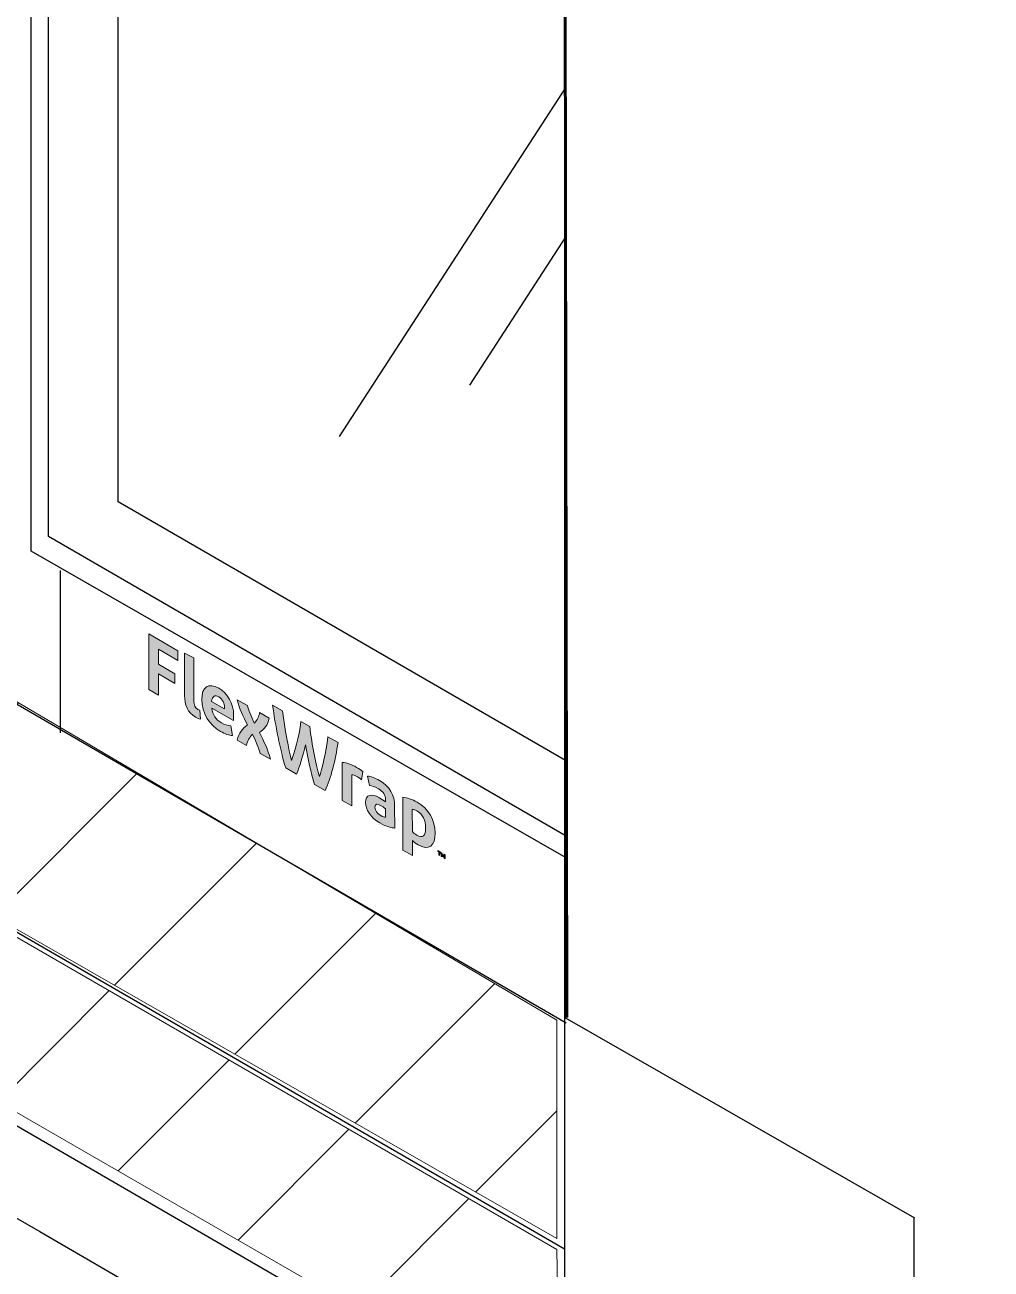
# Model space of a CAD drawing. Extents: x -1328 to 5679, y -4611 to 1603.
# Drawn here: x -675.5 to -603.3, y -2669.9 to -2577 of the extents above; entities that cross this region are included whole.
import ezdxf

# ---------------------------------------------------------------- set-up
doc = ezdxf.new("R2010")
doc.units = 0
doc.header["$MEASUREMENT"] = 0
for name, color, linetype, lineweight in [('G-ANNO-TTLB', 7, 'Continuous', 0), ('Layer 12', 7, 'Continuous', 0), ('TYVEK', 7, 'Continuous', 0)]:
    doc.layers.add(name, color=color, linetype=linetype, lineweight=lineweight)
pattern_1 = [(45, (0, 0), (-7.071067, 7.07107), [])]

# ---------------------------------------------------------------- blocks, each defined once
blk = doc.blocks.new('Block_202')
at = {"layer": 'TYVEK', "true_color": 0x003b71, "transparency": 33554687}
h = blk.add_hatch(color=156, dxfattribs=at)
h.dxf.hatch_style = 2
edge = h.paths.add_edge_path()
edge.add_spline(control_points=[(-666.259, -2626.625), (-666.259, -2626.625), (-666.27, -2622.484), (-666.27, -2622.484), (-666.27, -2622.484), (-664.084, -2623.738), (-664.084, -2623.738), (-664.084, -2623.738), (-664.082, -2624.46), (-664.082, -2624.46), (-664.082, -2624.46), (-665.534, -2623.627), (-665.534, -2623.627), (-665.534, -2623.627), (-665.531, -2624.751), (-665.531, -2624.751), (-665.531, -2624.751), (-664.31, -2625.451), (-664.31, -2625.451), (-664.31, -2625.451), (-664.309, -2626.173), (-664.309, -2626.173), (-664.309, -2626.173), (-665.53, -2625.472), (-665.53, -2625.472), (-665.53, -2625.472), (-665.526, -2627.046), (-665.526, -2627.046), (-665.526, -2627.046), (-666.259, -2626.625), (-666.259, -2626.625)], knot_values=[0, 0, 0, 0, 1, 1, 1, 2, 2, 2, 3, 3, 3, 4, 4, 4, 5, 5, 5, 6, 6, 6, 7, 7, 7, 8, 8, 8, 9, 9, 9, 10, 10, 10, 10], degree=3, periodic=0)
h = blk.add_hatch(color=156, dxfattribs=at)
h.dxf.hatch_style = 2
edge = h.paths.add_edge_path()
edge.add_spline(control_points=[(-662.886, -2627.468), (-662.886, -2627.788), (-662.813, -2628), (-662.608, -2628.118), (-662.557, -2628.148), (-662.506, -2628.171), (-662.459, -2628.186), (-662.459, -2628.186), (-662.407, -2628.86), (-662.407, -2628.86), (-662.504, -2628.828), (-662.663, -2628.76), (-662.766, -2628.701), (-663.356, -2628.363), (-663.593, -2627.783), (-663.594, -2627.074), (-663.594, -2627.074), (-663.602, -2623.915), (-663.602, -2623.915), (-663.602, -2623.915), (-662.894, -2624.274), (-662.894, -2624.274), (-662.894, -2624.274), (-662.886, -2627.468), (-662.886, -2627.468)], knot_values=[0, 0, 0, 0, 1, 1, 1, 2, 2, 2, 3, 3, 3, 4, 4, 4, 5, 5, 5, 6, 6, 6, 7, 7, 7, 8, 8, 8, 8], degree=3, periodic=0)
h = blk.add_hatch(color=156, dxfattribs=at)
h.dxf.hatch_style = 2
edge = h.paths.add_edge_path()
edge.add_spline(control_points=[(-661.575, -2627.518), (-661.575, -2627.518), (-660.6, -2628.078), (-660.6, -2628.078), (-660.6, -2628.078), (-660.6, -2628.007), (-660.6, -2628.007), (-660.601, -2627.676), (-660.756, -2627.345), (-661.038, -2627.183), (-661.335, -2627.012), (-661.53, -2627.142), (-661.575, -2627.518)], knot_values=[0, 0, 0, 0, 1, 1, 1, 2, 2, 2, 3, 3, 3, 4, 4, 4, 4], degree=3, periodic=0)
edge = h.paths.add_edge_path()
edge.add_spline(control_points=[(-660.016, -2630.079), (-660.242, -2630.067), (-660.575, -2629.959), (-660.914, -2629.764), (-661.74, -2629.29), (-662.305, -2628.363), (-662.308, -2627.381), (-662.31, -2626.44), (-661.793, -2626.099), (-661.039, -2626.532), (-660.367, -2626.918), (-659.925, -2627.721), (-659.923, -2628.514), (-659.922, -2628.691), (-659.932, -2628.839), (-659.942, -2628.952), (-659.942, -2628.952), (-661.563, -2628.021), (-661.563, -2628.021), (-661.496, -2628.533), (-661.254, -2628.884), (-660.843, -2629.119), (-660.592, -2629.264), (-660.351, -2629.337), (-660.131, -2629.357), (-660.131, -2629.357), (-660.016, -2630.079), (-660.016, -2630.079)], knot_values=[0, 0, 0, 0, 1, 1, 1, 2, 2, 2, 3, 3, 3, 4, 4, 4, 5, 5, 5, 6, 6, 6, 7, 7, 7, 8, 8, 8, 9, 9, 9, 9], degree=3, periodic=0)
h = blk.add_hatch(color=156, dxfattribs=at)
h.dxf.hatch_style = 2
edge = h.paths.add_edge_path()
edge.add_spline(control_points=[(-658.876, -2629.28), (-659.221, -2628.645), (-659.494, -2628.081), (-659.654, -2627.398), (-659.654, -2627.398), (-658.89, -2627.837), (-658.89, -2627.837), (-658.822, -2628.141), (-658.596, -2628.673), (-658.369, -2629.14), (-658.18, -2628.924), (-658.017, -2628.669), (-657.982, -2628.358), (-657.982, -2628.358), (-657.263, -2628.771), (-657.263, -2628.771), (-657.395, -2629.309), (-657.62, -2629.612), (-658.004, -2629.846), (-657.633, -2630.537), (-657.381, -2631.096), (-657.169, -2631.844), (-657.169, -2631.844), (-657.933, -2631.405), (-657.933, -2631.405), (-658.042, -2631.012), (-658.299, -2630.421), (-658.516, -2629.972), (-658.71, -2630.185), (-658.894, -2630.434), (-658.964, -2630.813), (-658.964, -2630.813), (-659.652, -2630.418), (-659.652, -2630.418), (-659.525, -2629.876), (-659.285, -2629.542), (-658.876, -2629.28)], knot_values=[0, 0, 0, 0, 1, 1, 1, 2, 2, 2, 3, 3, 3, 4, 4, 4, 5, 5, 5, 6, 6, 6, 7, 7, 7, 8, 8, 8, 9, 9, 9, 10, 10, 10, 11, 11, 11, 12, 12, 12, 12], degree=3, periodic=0)
h = blk.add_hatch(color=156, dxfattribs=at)
h.dxf.hatch_style = 2
edge = h.paths.add_edge_path()
edge.add_spline(control_points=[(-652.875, -2630.174), (-652.875, -2630.174), (-652.126, -2630.604), (-652.126, -2630.604), (-652.317, -2631.87), (-652.652, -2633.303), (-653.085, -2634.188), (-653.085, -2634.188), (-653.891, -2633.726), (-653.891, -2633.726), (-654.144, -2632.842), (-654.372, -2631.843), (-654.564, -2630.763), (-654.756, -2631.622), (-654.975, -2632.365), (-655.23, -2632.957), (-655.23, -2632.957), (-656.035, -2632.494), (-656.035, -2632.494), (-656.448, -2631.123), (-656.816, -2629.287), (-657.01, -2627.8), (-657.01, -2627.8), (-656.266, -2628.227), (-656.266, -2628.227), (-656.104, -2629.566), (-655.813, -2631.133), (-655.601, -2631.946), (-655.382, -2631.381), (-655.042, -2630.217), (-654.896, -2629.013), (-654.896, -2629.013), (-654.239, -2629.39), (-654.239, -2629.39), (-654.082, -2630.768), (-653.745, -2632.32), (-653.518, -2633.142), (-653.314, -2632.568), (-653.026, -2631.334), (-652.875, -2630.174)], knot_values=[0, 0, 0, 0, 1, 1, 1, 2, 2, 2, 3, 3, 3, 4, 4, 4, 5, 5, 5, 6, 6, 6, 7, 7, 7, 8, 8, 8, 9, 9, 9, 10, 10, 10, 11, 11, 11, 12, 12, 12, 13, 13, 13, 13], degree=3, periodic=0)
h = blk.add_hatch(color=156, dxfattribs=at)
h.dxf.hatch_style = 2
edge = h.paths.add_edge_path()
edge.add_spline(control_points=[(-650.733, -2632.449), (-650.548, -2632.555), (-650.374, -2632.679), (-650.271, -2632.767), (-650.271, -2632.767), (-650.372, -2633.377), (-650.372, -2633.377), (-650.459, -2633.291), (-650.567, -2633.218), (-650.675, -2633.156), (-650.865, -2633.047), (-650.993, -2633.015), (-651.1, -2633.012), (-651.1, -2633.012), (-651.095, -2635.331), (-651.095, -2635.331), (-651.095, -2635.331), (-651.803, -2634.924), (-651.803, -2634.924), (-651.803, -2634.924), (-651.81, -2632.091), (-651.81, -2632.091), (-651.533, -2632.09), (-651.102, -2632.237), (-650.733, -2632.449)], knot_values=[0, 0, 0, 0, 1, 1, 1, 2, 2, 2, 3, 3, 3, 4, 4, 4, 5, 5, 5, 6, 6, 6, 7, 7, 7, 8, 8, 8, 8], degree=3, periodic=0)
h = blk.add_hatch(color=156, dxfattribs=at)
h.dxf.hatch_style = 2
edge = h.paths.add_edge_path()
edge.add_spline(control_points=[(-648.577, -2636.179), (-648.577, -2636.179), (-648.579, -2635.546), (-648.579, -2635.546), (-648.697, -2635.449), (-648.82, -2635.361), (-648.943, -2635.29), (-649.179, -2635.155), (-649.363, -2635.155), (-649.363, -2635.433), (-649.362, -2635.681), (-649.208, -2635.9), (-648.936, -2636.056), (-648.782, -2636.144), (-648.654, -2636.183), (-648.577, -2636.179)], knot_values=[0, 0, 0, 0, 1, 1, 1, 2, 2, 2, 3, 3, 3, 4, 4, 4, 5, 5, 5, 5], degree=3, periodic=0)
edge = h.paths.add_edge_path()
edge.add_spline(control_points=[(-649.006, -2636.6), (-649.709, -2636.197), (-650.064, -2635.597), (-650.066, -2635.065), (-650.067, -2634.479), (-649.652, -2634.375), (-649.037, -2634.722), (-648.893, -2634.805), (-648.708, -2634.934), (-648.58, -2635.032), (-648.58, -2635.032), (-648.58, -2634.89), (-648.58, -2634.89), (-648.581, -2634.529), (-648.761, -2634.254), (-649.105, -2634.057), (-649.331, -2633.927), (-649.572, -2633.83), (-649.782, -2633.81), (-649.782, -2633.81), (-649.912, -2633.098), (-649.912, -2633.098), (-649.691, -2633.118), (-649.337, -2633.25), (-649.024, -2633.43), (-648.27, -2633.863), (-647.895, -2634.539), (-647.893, -2635.338), (-647.893, -2635.338), (-647.889, -2636.982), (-647.889, -2636.982), (-648.099, -2636.986), (-648.493, -2636.895), (-649.006, -2636.6)], knot_values=[0, 0, 0, 0, 1, 1, 1, 2, 2, 2, 3, 3, 3, 4, 4, 4, 5, 5, 5, 6, 6, 6, 7, 7, 7, 8, 8, 8, 9, 9, 9, 10, 10, 10, 11, 11, 11, 11], degree=3, periodic=0)
h = blk.add_hatch(color=156, dxfattribs=at)
h.dxf.hatch_style = 2
edge = h.paths.add_edge_path()
edge.add_spline(control_points=[(-646.243, -2637.514), (-645.791, -2637.773), (-645.582, -2637.574), (-645.583, -2636.965), (-645.585, -2636.432), (-645.78, -2635.966), (-646.247, -2635.698), (-646.376, -2635.624), (-646.468, -2635.6), (-646.576, -2635.586), (-646.576, -2635.586), (-646.571, -2637.242), (-646.571, -2637.242), (-646.474, -2637.345), (-646.392, -2637.428), (-646.243, -2637.514)], knot_values=[0, 0, 0, 0, 1, 1, 1, 2, 2, 2, 3, 3, 3, 4, 4, 4, 5, 5, 5, 5], degree=3, periodic=0)
edge = h.paths.add_edge_path()
edge.add_spline(control_points=[(-646.139, -2638.235), (-646.318, -2638.132), (-646.441, -2638.038), (-646.57, -2637.911), (-646.57, -2637.911), (-646.567, -2639.035), (-646.567, -2639.035), (-646.567, -2639.035), (-647.27, -2638.631), (-647.27, -2638.631), (-647.27, -2638.631), (-647.28, -2634.685), (-647.28, -2634.685), (-646.987, -2634.7), (-646.577, -2634.835), (-646.213, -2635.044), (-645.372, -2635.527), (-644.868, -2636.407), (-644.865, -2637.353), (-644.863, -2638.324), (-645.338, -2638.694), (-646.139, -2638.235)], knot_values=[0, 0, 0, 0, 1, 1, 1, 2, 2, 2, 3, 3, 3, 4, 4, 4, 5, 5, 5, 6, 6, 6, 7, 7, 7, 7], degree=3, periodic=0)
h = blk.add_hatch(color=156, dxfattribs=at)
h.dxf.hatch_style = 2
edge = h.paths.add_edge_path()
edge.add_spline(control_points=[(-644.357, -2638.84), (-644.331, -2638.927), (-644.306, -2638.994), (-644.275, -2639.065), (-644.245, -2639.029), (-644.224, -2638.989), (-644.198, -2638.931), (-644.198, -2638.931), (-644.124, -2638.974), (-644.124, -2638.974), (-644.124, -2638.974), (-644.124, -2639.279), (-644.124, -2639.279), (-644.124, -2639.279), (-644.188, -2639.242), (-644.188, -2639.242), (-644.188, -2639.242), (-644.188, -2639.102), (-644.188, -2639.102), (-644.188, -2639.102), (-644.185, -2639.056), (-644.185, -2639.056), (-644.206, -2639.09), (-644.23, -2639.124), (-644.252, -2639.15), (-644.252, -2639.15), (-644.301, -2639.122), (-644.301, -2639.122), (-644.323, -2639.07), (-644.348, -2639.006), (-644.37, -2638.947), (-644.37, -2638.947), (-644.366, -2638.999), (-644.366, -2638.999), (-644.366, -2638.999), (-644.366, -2639.14), (-644.366, -2639.14), (-644.366, -2639.14), (-644.43, -2639.103), (-644.43, -2639.103), (-644.43, -2639.103), (-644.431, -2638.798), (-644.431, -2638.798), (-644.431, -2638.798), (-644.357, -2638.84), (-644.357, -2638.84)], knot_values=[0, 0, 0, 0, 1, 1, 1, 2, 2, 2, 3, 3, 3, 4, 4, 4, 5, 5, 5, 6, 6, 6, 7, 7, 7, 8, 8, 8, 9, 9, 9, 10, 10, 10, 11, 11, 11, 12, 12, 12, 13, 13, 13, 14, 14, 14, 15, 15, 15, 15], degree=3, periodic=0)
edge = h.paths.add_edge_path()
edge.add_spline(control_points=[(-644.603, -2638.766), (-644.603, -2638.766), (-644.675, -2638.725), (-644.675, -2638.725), (-644.675, -2638.725), (-644.675, -2638.658), (-644.675, -2638.658), (-644.675, -2638.658), (-644.46, -2638.781), (-644.46, -2638.781), (-644.46, -2638.781), (-644.46, -2638.849), (-644.46, -2638.849), (-644.46, -2638.849), (-644.532, -2638.807), (-644.532, -2638.807), (-644.532, -2638.807), (-644.531, -2639.046), (-644.531, -2639.046), (-644.531, -2639.046), (-644.603, -2639.005), (-644.603, -2639.005), (-644.603, -2639.005), (-644.603, -2638.766), (-644.603, -2638.766)], knot_values=[0, 0, 0, 0, 1, 1, 1, 2, 2, 2, 3, 3, 3, 4, 4, 4, 5, 5, 5, 6, 6, 6, 7, 7, 7, 8, 8, 8, 8], degree=3, periodic=0)
at = {"layer": 'TYVEK'}
for points, knots in [([(-666.259, -2626.625), (-666.259, -2626.625), (-666.27, -2622.484), (-666.27, -2622.484), (-666.27, -2622.484), (-664.084, -2623.738), (-664.084, -2623.738), (-664.084, -2623.738), (-664.082, -2624.46), (-664.082, -2624.46), (-664.082, -2624.46), (-665.534, -2623.627), (-665.534, -2623.627), (-665.534, -2623.627), (-665.531, -2624.751), (-665.531, -2624.751), (-665.531, -2624.751), (-664.31, -2625.451), (-664.31, -2625.451), (-664.31, -2625.451), (-664.309, -2626.173), (-664.309, -2626.173), (-664.309, -2626.173), (-665.53, -2625.472), (-665.53, -2625.472), (-665.53, -2625.472), (-665.526, -2627.046), (-665.526, -2627.046), (-665.526, -2627.046), (-666.259, -2626.625), (-666.259, -2626.625)], [0, 0, 0, 0, 1, 1, 1, 2, 2, 2, 3, 3, 3, 4, 4, 4, 5, 5, 5, 6, 6, 6, 7, 7, 7, 8, 8, 8, 9, 9, 9, 10, 10, 10, 10]), ([(-662.886, -2627.468), (-662.886, -2627.788), (-662.813, -2628), (-662.608, -2628.118), (-662.557, -2628.148), (-662.506, -2628.171), (-662.459, -2628.186), (-662.459, -2628.186), (-662.407, -2628.86), (-662.407, -2628.86), (-662.504, -2628.828), (-662.663, -2628.76), (-662.766, -2628.701), (-663.356, -2628.363), (-663.593, -2627.783), (-663.594, -2627.074), (-663.594, -2627.074), (-663.602, -2623.915), (-663.602, -2623.915), (-663.602, -2623.915), (-662.894, -2624.274), (-662.894, -2624.274), (-662.894, -2624.274), (-662.886, -2627.468), (-662.886, -2627.468)], [0, 0, 0, 0, 1, 1, 1, 2, 2, 2, 3, 3, 3, 4, 4, 4, 5, 5, 5, 6, 6, 6, 7, 7, 7, 8, 8, 8, 8]), ([(-660.016, -2630.079), (-660.242, -2630.067), (-660.575, -2629.959), (-660.914, -2629.764), (-661.74, -2629.29), (-662.305, -2628.363), (-662.308, -2627.381), (-662.31, -2626.44), (-661.793, -2626.099), (-661.039, -2626.532), (-660.367, -2626.918), (-659.925, -2627.721), (-659.923, -2628.514), (-659.922, -2628.691), (-659.932, -2628.839), (-659.942, -2628.952), (-659.942, -2628.952), (-661.563, -2628.021), (-661.563, -2628.021), (-661.496, -2628.533), (-661.254, -2628.884), (-660.843, -2629.119), (-660.592, -2629.264), (-660.351, -2629.337), (-660.131, -2629.357), (-660.131, -2629.357), (-660.016, -2630.079), (-660.016, -2630.079)], [0, 0, 0, 0, 1, 1, 1, 2, 2, 2, 3, 3, 3, 4, 4, 4, 5, 5, 5, 6, 6, 6, 7, 7, 7, 8, 8, 8, 9, 9, 9, 9]), ([(-661.575, -2627.518), (-661.575, -2627.518), (-660.6, -2628.078), (-660.6, -2628.078), (-660.6, -2628.078), (-660.6, -2628.007), (-660.6, -2628.007), (-660.601, -2627.676), (-660.756, -2627.345), (-661.038, -2627.183), (-661.335, -2627.012), (-661.53, -2627.142), (-661.575, -2627.518)], [0, 0, 0, 0, 1, 1, 1, 2, 2, 2, 3, 3, 3, 4, 4, 4, 4]), ([(-658.876, -2629.28), (-659.221, -2628.645), (-659.494, -2628.081), (-659.654, -2627.398), (-659.654, -2627.398), (-658.89, -2627.837), (-658.89, -2627.837), (-658.822, -2628.141), (-658.596, -2628.673), (-658.369, -2629.14), (-658.18, -2628.924), (-658.017, -2628.669), (-657.982, -2628.358), (-657.982, -2628.358), (-657.263, -2628.771), (-657.263, -2628.771), (-657.395, -2629.309), (-657.62, -2629.612), (-658.004, -2629.846), (-657.633, -2630.537), (-657.381, -2631.096), (-657.169, -2631.844), (-657.169, -2631.844), (-657.933, -2631.405), (-657.933, -2631.405), (-658.042, -2631.012), (-658.299, -2630.421), (-658.516, -2629.972), (-658.71, -2630.185), (-658.894, -2630.434), (-658.964, -2630.813), (-658.964, -2630.813), (-659.652, -2630.418), (-659.652, -2630.418), (-659.525, -2629.876), (-659.285, -2629.542), (-658.876, -2629.28)], [0, 0, 0, 0, 1, 1, 1, 2, 2, 2, 3, 3, 3, 4, 4, 4, 5, 5, 5, 6, 6, 6, 7, 7, 7, 8, 8, 8, 9, 9, 9, 10, 10, 10, 11, 11, 11, 12, 12, 12, 12]), ([(-652.875, -2630.174), (-652.875, -2630.174), (-652.126, -2630.604), (-652.126, -2630.604), (-652.317, -2631.87), (-652.652, -2633.303), (-653.085, -2634.188), (-653.085, -2634.188), (-653.891, -2633.726), (-653.891, -2633.726), (-654.144, -2632.842), (-654.372, -2631.843), (-654.564, -2630.763), (-654.756, -2631.622), (-654.975, -2632.365), (-655.23, -2632.957), (-655.23, -2632.957), (-656.035, -2632.494), (-656.035, -2632.494), (-656.448, -2631.123), (-656.816, -2629.287), (-657.01, -2627.8), (-657.01, -2627.8), (-656.266, -2628.227), (-656.266, -2628.227), (-656.104, -2629.566), (-655.813, -2631.133), (-655.601, -2631.946), (-655.382, -2631.381), (-655.042, -2630.217), (-654.896, -2629.013), (-654.896, -2629.013), (-654.239, -2629.39), (-654.239, -2629.39), (-654.082, -2630.768), (-653.745, -2632.32), (-653.518, -2633.142), (-653.314, -2632.568), (-653.026, -2631.334), (-652.875, -2630.174)], [0, 0, 0, 0, 1, 1, 1, 2, 2, 2, 3, 3, 3, 4, 4, 4, 5, 5, 5, 6, 6, 6, 7, 7, 7, 8, 8, 8, 9, 9, 9, 10, 10, 10, 11, 11, 11, 12, 12, 12, 13, 13, 13, 13]), ([(-650.733, -2632.449), (-650.548, -2632.555), (-650.374, -2632.679), (-650.271, -2632.767), (-650.271, -2632.767), (-650.372, -2633.377), (-650.372, -2633.377), (-650.459, -2633.291), (-650.567, -2633.218), (-650.675, -2633.156), (-650.865, -2633.047), (-650.993, -2633.015), (-651.1, -2633.012), (-651.1, -2633.012), (-651.095, -2635.331), (-651.095, -2635.331), (-651.095, -2635.331), (-651.803, -2634.924), (-651.803, -2634.924), (-651.803, -2634.924), (-651.81, -2632.091), (-651.81, -2632.091), (-651.533, -2632.09), (-651.102, -2632.237), (-650.733, -2632.449)], [0, 0, 0, 0, 1, 1, 1, 2, 2, 2, 3, 3, 3, 4, 4, 4, 5, 5, 5, 6, 6, 6, 7, 7, 7, 8, 8, 8, 8]), ([(-649.006, -2636.6), (-649.709, -2636.197), (-650.064, -2635.597), (-650.066, -2635.065), (-650.067, -2634.479), (-649.652, -2634.375), (-649.037, -2634.722), (-648.893, -2634.805), (-648.708, -2634.934), (-648.58, -2635.032), (-648.58, -2635.032), (-648.58, -2634.89), (-648.58, -2634.89), (-648.581, -2634.529), (-648.761, -2634.254), (-649.105, -2634.057), (-649.331, -2633.927), (-649.572, -2633.83), (-649.782, -2633.81), (-649.782, -2633.81), (-649.912, -2633.098), (-649.912, -2633.098), (-649.691, -2633.118), (-649.337, -2633.25), (-649.024, -2633.43), (-648.27, -2633.863), (-647.895, -2634.539), (-647.893, -2635.338), (-647.893, -2635.338), (-647.889, -2636.982), (-647.889, -2636.982), (-648.099, -2636.986), (-648.493, -2636.895), (-649.006, -2636.6)], [0, 0, 0, 0, 1, 1, 1, 2, 2, 2, 3, 3, 3, 4, 4, 4, 5, 5, 5, 6, 6, 6, 7, 7, 7, 8, 8, 8, 9, 9, 9, 10, 10, 10, 11, 11, 11, 11]), ([(-648.577, -2636.179), (-648.577, -2636.179), (-648.579, -2635.546), (-648.579, -2635.546), (-648.697, -2635.449), (-648.82, -2635.361), (-648.943, -2635.29), (-649.179, -2635.155), (-649.363, -2635.155), (-649.363, -2635.433), (-649.362, -2635.681), (-649.208, -2635.9), (-648.936, -2636.056), (-648.782, -2636.144), (-648.654, -2636.183), (-648.577, -2636.179)], [0, 0, 0, 0, 1, 1, 1, 2, 2, 2, 3, 3, 3, 4, 4, 4, 5, 5, 5, 5]), ([(-646.139, -2638.235), (-646.318, -2638.132), (-646.441, -2638.038), (-646.57, -2637.911), (-646.57, -2637.911), (-646.567, -2639.035), (-646.567, -2639.035), (-646.567, -2639.035), (-647.27, -2638.631), (-647.27, -2638.631), (-647.27, -2638.631), (-647.28, -2634.685), (-647.28, -2634.685), (-646.987, -2634.7), (-646.577, -2634.835), (-646.213, -2635.044), (-645.372, -2635.527), (-644.868, -2636.407), (-644.865, -2637.353), (-644.863, -2638.324), (-645.338, -2638.694), (-646.139, -2638.235)], [0, 0, 0, 0, 1, 1, 1, 2, 2, 2, 3, 3, 3, 4, 4, 4, 5, 5, 5, 6, 6, 6, 7, 7, 7, 7]), ([(-646.243, -2637.514), (-645.791, -2637.773), (-645.582, -2637.574), (-645.583, -2636.965), (-645.585, -2636.432), (-645.78, -2635.966), (-646.247, -2635.698), (-646.376, -2635.624), (-646.468, -2635.6), (-646.576, -2635.586), (-646.576, -2635.586), (-646.571, -2637.242), (-646.571, -2637.242), (-646.474, -2637.345), (-646.392, -2637.428), (-646.243, -2637.514)], [0, 0, 0, 0, 1, 1, 1, 2, 2, 2, 3, 3, 3, 4, 4, 4, 5, 5, 5, 5]), ([(-644.603, -2638.766), (-644.603, -2638.766), (-644.675, -2638.725), (-644.675, -2638.725), (-644.675, -2638.725), (-644.675, -2638.658), (-644.675, -2638.658), (-644.675, -2638.658), (-644.46, -2638.781), (-644.46, -2638.781), (-644.46, -2638.781), (-644.46, -2638.849), (-644.46, -2638.849), (-644.46, -2638.849), (-644.532, -2638.807), (-644.532, -2638.807), (-644.532, -2638.807), (-644.531, -2639.046), (-644.531, -2639.046), (-644.531, -2639.046), (-644.603, -2639.005), (-644.603, -2639.005), (-644.603, -2639.005), (-644.603, -2638.766), (-644.603, -2638.766)], [0, 0, 0, 0, 1, 1, 1, 2, 2, 2, 3, 3, 3, 4, 4, 4, 5, 5, 5, 6, 6, 6, 7, 7, 7, 8, 8, 8, 8]), ([(-644.357, -2638.84), (-644.331, -2638.927), (-644.306, -2638.994), (-644.275, -2639.065), (-644.245, -2639.029), (-644.224, -2638.989), (-644.198, -2638.931), (-644.198, -2638.931), (-644.124, -2638.974), (-644.124, -2638.974), (-644.124, -2638.974), (-644.124, -2639.279), (-644.124, -2639.279), (-644.124, -2639.279), (-644.188, -2639.242), (-644.188, -2639.242), (-644.188, -2639.242), (-644.188, -2639.102), (-644.188, -2639.102), (-644.188, -2639.102), (-644.185, -2639.056), (-644.185, -2639.056), (-644.206, -2639.09), (-644.23, -2639.124), (-644.252, -2639.15), (-644.252, -2639.15), (-644.301, -2639.122), (-644.301, -2639.122), (-644.323, -2639.07), (-644.348, -2639.006), (-644.37, -2638.947), (-644.37, -2638.947), (-644.366, -2638.999), (-644.366, -2638.999), (-644.366, -2638.999), (-644.366, -2639.14), (-644.366, -2639.14), (-644.366, -2639.14), (-644.43, -2639.103), (-644.43, -2639.103), (-644.43, -2639.103), (-644.431, -2638.798), (-644.431, -2638.798), (-644.431, -2638.798), (-644.357, -2638.84), (-644.357, -2638.84)], [0, 0, 0, 0, 1, 1, 1, 2, 2, 2, 3, 3, 3, 4, 4, 4, 5, 5, 5, 6, 6, 6, 7, 7, 7, 8, 8, 8, 9, 9, 9, 10, 10, 10, 11, 11, 11, 12, 12, 12, 13, 13, 13, 14, 14, 14, 15, 15, 15, 15])]:
    blk.add_open_spline(points, degree=3, knots=knots, dxfattribs=at)
blk = doc.blocks.new('Block_201')
at = {"layer": 'TYVEK'}
blk.add_blockref('Block_202', (0, 0), dxfattribs=at)

msp = doc.modelspace()

# ---------------------------------------------------------------- hatches: boundary and pattern name
at = {"layer": 'G-ANNO-TTLB', "true_color": 0xff00ff, "transparency": 33554687}
h = msp.add_hatch(color=6, dxfattribs=at)
edge = h.paths.add_edge_path()
edge.add_spline(control_points=[(1601.482, -3473.689), (1601.482, -3473.689), (-1328.036, -3473.689), (-1328.036, -3473.689), (-1328.036, -3473.689), (-1328.036, -1016.689), (-1328.036, -1016.689), (-1328.036, -1016.689), (1601.482, -1016.689), (1601.482, -1016.689), (1601.482, -1016.689), (1601.482, -3473.689), (1601.482, -3473.689)], knot_values=[0, 0, 0, 0, 1, 1, 1, 2, 2, 2, 3, 3, 3, 4, 4, 4, 4], degree=3, periodic=0)
edge = h.paths.add_edge_path()
edge.add_spline(control_points=[(-1319.036, -1025.689), (-1319.036, -1025.689), (-1319.036, -3464.689), (-1319.036, -3464.689), (-1319.036, -3464.689), (1592.482, -3464.689), (1592.482, -3464.689), (1592.482, -3464.689), (1592.482, -1025.689), (1592.482, -1025.689), (1592.482, -1025.689), (-1319.036, -1025.689), (-1319.036, -1025.689)], knot_values=[0, 0, 0, 0, 1, 1, 1, 2, 2, 2, 3, 3, 3, 4, 4, 4, 4], degree=3, periodic=0)
edge.add_line((-1319.036, -1025.689), (-1319.036, -1025.689))
at = {"layer": 'Layer 12', "true_color": 0x000000, "transparency": 33554687}
h = msp.add_hatch(dxfattribs=at)
h.set_pattern_fill('_U', color=18, scale=10, angle=44.99999, style=2, pattern_type=0)
h.set_pattern_definition(pattern_1)
h.paths.add_polyline_path([(-635.775, -2667.657), (-699.486, -2631.188), (-684.473, -2622.639), (-635.775, -2651.326)])
h = msp.add_hatch(dxfattribs=at)
h.set_pattern_fill('_U', color=18, scale=10, angle=44.99999, style=2, pattern_type=0)
h.set_pattern_definition(pattern_1)
h.paths.add_polyline_path([(-635.77, -2668.468), (-635.554, -2681.641), (-711.421, -2637.88), (-699.978, -2631.354)])

# ---------------------------------------------------------------- linework, layer by layer
at = {"layer": 'G-ANNO-TTLB'}
for points in [[(1601.482, -3473.689), (1601.482, -3473.689), (-1328.036, -3473.689), (-1328.036, -3473.689), (-1328.036, -3473.689), (-1328.036, -1016.689), (-1328.036, -1016.689), (-1328.036, -1016.689), (1601.482, -1016.689), (1601.482, -1016.689), (1601.482, -1016.689), (1601.482, -3473.689), (1601.482, -3473.689)], [(-1319.036, -1025.689), (-1319.036, -1025.689), (-1319.036, -3464.689), (-1319.036, -3464.689), (-1319.036, -3464.689), (1592.482, -3464.689), (1592.482, -3464.689), (1592.482, -3464.689), (1592.482, -1025.689), (1592.482, -1025.689), (1592.482, -1025.689), (-1319.036, -1025.689), (-1319.036, -1025.689)]]:
    msp.add_open_spline(points, degree=3, knots=[0, 0, 0, 0, 1, 1, 1, 2, 2, 2, 3, 3, 3, 4, 4, 4, 4], dxfattribs=at)
at = {"layer": 'Layer 12'}
for points in [[(-635.775, -2667.657), (-699.486, -2631.188), (-684.473, -2622.639), (-635.775, -2651.326)], [(-635.77, -2668.468), (-635.554, -2681.641), (-711.421, -2637.88), (-699.978, -2631.354)]]:
    msp.add_lwpolyline(points, close=True, dxfattribs=at)
at = {"layer": 'TYVEK', "color": 3, "lineweight": 25, "true_color": 0x00ff00}
for p, q in [((-675.056, -2616.297), (-675.056, -2495.425)), ((-673.762, -2615.211), (-673.762, -2496.183)), ((-668.554, -2612.605), (-668.554, -2499.235)), ((-635.12, -2631.946), (-668.554, -2612.605)), ((-635.087, -2637.584), (-673.762, -2615.211)), ((-635.087, -2639.212), (-675.056, -2616.297))]:
    msp.add_line(p, q, dxfattribs=at)
at = {"layer": 'TYVEK', "color": 18, "lineweight": 60, "true_color": 0x000000}
msp.add_line((-635.037, -2651.143), (-635.247, -2518.13), dxfattribs=at)
at = {"layer": 'TYVEK', "color": 4, "lineweight": 25, "true_color": 0x00ffff}
for p, q in [((-635.179, -2689.63), (-635.179, -2518.842)), ((-672.864, -2629.872), (-672.864, -2617.737)), ((-684.371, -2622.952), (-635.087, -2651.534)), ((-699.2, -2631.397), (-635.204, -2668.418)), ((-711.896, -2638.543), (-635.225, -2682.897)), ((-717.77, -2642.054), (-674.415, -2667.134)), ((-635.179, -2651.137), (-609.061, -2666.091)), ((-609.114, -2666.06), (-609.114, -2699.49)), ((-674.415, -2667.134), (-635.228, -2689.803))]:
    msp.add_line(p, q, dxfattribs=at)
at = {"layer": 'TYVEK', "color": 252, "lineweight": 25, "true_color": 0x848484}
for p, q in [((-635.105, -2581.645), (-652.05, -2607.733)), ((-635.108, -2592.781), (-642.306, -2603.897))]:
    msp.add_line(p, q, dxfattribs=at)

# ---------------------------------------------------------------- block references
at = {"layer": 'TYVEK'}
msp.add_blockref('Block_201', (0, 0), dxfattribs=at)

doc.saveas('drawing.dxf')
